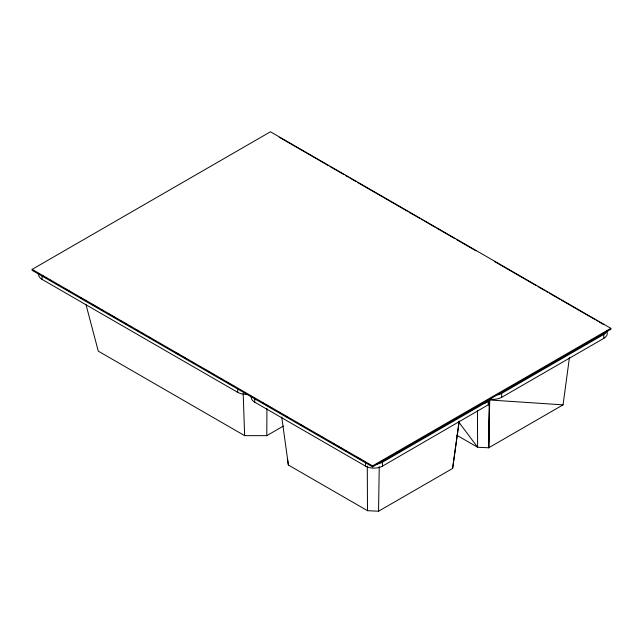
<?xml version="1.0" encoding="UTF-8"?>
<svg xmlns="http://www.w3.org/2000/svg" width="643" height="643" viewBox="0 0 643 643"><rect width="100%" height="100%" fill="white"/><g stroke="black" fill="none" stroke-linecap="round" stroke-linejoin="round"><path stroke-width="0.96" d="M86.041 304.774L98.275 351.142L244.645 435.649L266.781 435.649L266.949 408.578M287.453 458.628L288.361 465.01L367.491 510.695L378.55 511.217L379.233 466.714M569.465 357.387L563.051 404.857L488.704 447.785L489.436 399.19L488.704 447.785L477.604 447.255L456.892 435.295M488.704 447.785L489.717 399.994L491.308 398.773M459.166 421.02L452.624 468.45L378.55 511.217M459.102 421.977L452.624 468.45L452.367 466.625M251.284 396.329A12.032 6.952 0 0 0 254.708 402.156L365.497 466.111A12.032 6.952 0 0 0 382.513 466.111L488.801 404.487A9.581 5.53 0 0 0 489.259 400.911M32.15 269.361L270.438 131.783L610.85 328.316L610.85 329.296L372.562 466.874L32.15 270.341L32.15 269.361L372.562 465.894L610.85 328.316M266.781 435.649L283.298 426.116M377.119 463.981A12.032 6.952 0 0 0 382.513 462.18L488.294 401.111L488.294 405.042M497.754 394.898A12.032 6.952 0 0 0 501.661 393.395L603.785 334.432A12.032 6.952 0 0 0 607.201 330.43M490.03 399.126A12.032 6.952 0 0 0 501.661 397.326L603.785 338.363A12.032 6.952 0 0 0 606.896 331.651M396.53 452.359L399.536 452.359M489.717 399.994L563.051 404.857M328.203 165.5L280.388 137.899A12.032 6.952 0 0 0 279.207 137.305M329.939 166.505L343.844 174.534M345.588 175.539L348.193 177.042M349.937 178.047L356.021 181.559M357.757 182.564L407.308 211.177M409.044 212.174L419.477 218.202M421.213 219.207L422.949 220.203M424.693 221.208L435.118 227.236M436.862 228.241L455.115 238.778M456.851 239.783L475.981 250.818M494.732 261.653L536.407 285.709M538.143 286.714L544.219 290.218M545.955 291.223L547.691 292.227M549.427 293.232L559.844 299.244M561.588 300.249L594.421 319.201M596.125 320.19L597.821 321.17M599.525 322.151L603.785 324.611M43.82 276.466L42.1 275.477L42.1 279.408L237.693 392.326A12.032 6.952 0 0 0 246.197 394.36M45.54 277.463L47.26 278.451M49.841 279.946L51.561 280.935M57.605 284.423L59.341 285.428M65.433 288.94L70.65 291.954M80.222 297.484L82.834 298.987M84.571 299.992L87.183 301.503M92.399 304.517L95.011 306.02M96.755 307.024L98.492 308.029M101.104 309.54L102.84 310.545M108.932 314.057L110.668 315.062M112.412 316.067L115.025 317.57M121.109 321.09L122.853 322.095M124.589 323.099L126.333 324.104M128.938 325.607L130.682 326.612M136.774 330.132L138.51 331.137M141.122 332.64L142.859 333.645M148.951 337.165L150.687 338.17M175.917 352.734L178.529 354.237M183.753 357.251L186.357 358.762M192.45 362.274L194.194 363.279M204.627 369.307L206.371 370.312M208.107 371.316L209.851 372.321M212.463 373.832L214.199 374.837M220.292 378.349L222.028 379.354M228.12 382.874L229.856 383.879M232.469 385.382L234.213 386.387M262.521 402.735L264.257 403.74M265.993 404.736L267.729 405.741M270.341 407.244L272.077 408.249M278.154 411.753L279.89 412.758M285.966 416.27L287.702 417.267M300.723 424.79L303.327 426.293M317.216 434.314L318.952 435.311M320.688 436.316L323.292 437.819M329.377 441.331L331.113 442.328M332.849 443.332L334.585 444.337M337.189 445.84L338.925 446.845M340.661 447.841L342.397 448.846M345.002 450.349L346.738 451.354M356.986 457.269L361.237 459.729M362.941 460.709L364.645 461.69M459.07 422.451L477.604 447.255L477.444 410.523M281.747 417.01L288.361 465.01M243.191 393.532L244.645 435.649M367.29 466.143L367.491 510.695M603.785 334.432L603.785 338.363M586.762 342.293L586.762 344.262M501.661 393.395L501.661 397.326M382.513 462.18L382.513 466.111M372.562 465.894L372.562 466.874M365.497 462.18L365.497 466.111M254.708 398.226L254.708 402.156M237.693 388.396L237.693 392.326M42.1 279.408A12.032 6.952 0 0 1 38.676 273.588M489.548 398.797A9.581 5.53 0 0 1 488.801 400.557L488.061 401.369A9.581 5.53 0 0 1 484.637 403.225"/></g></svg>
